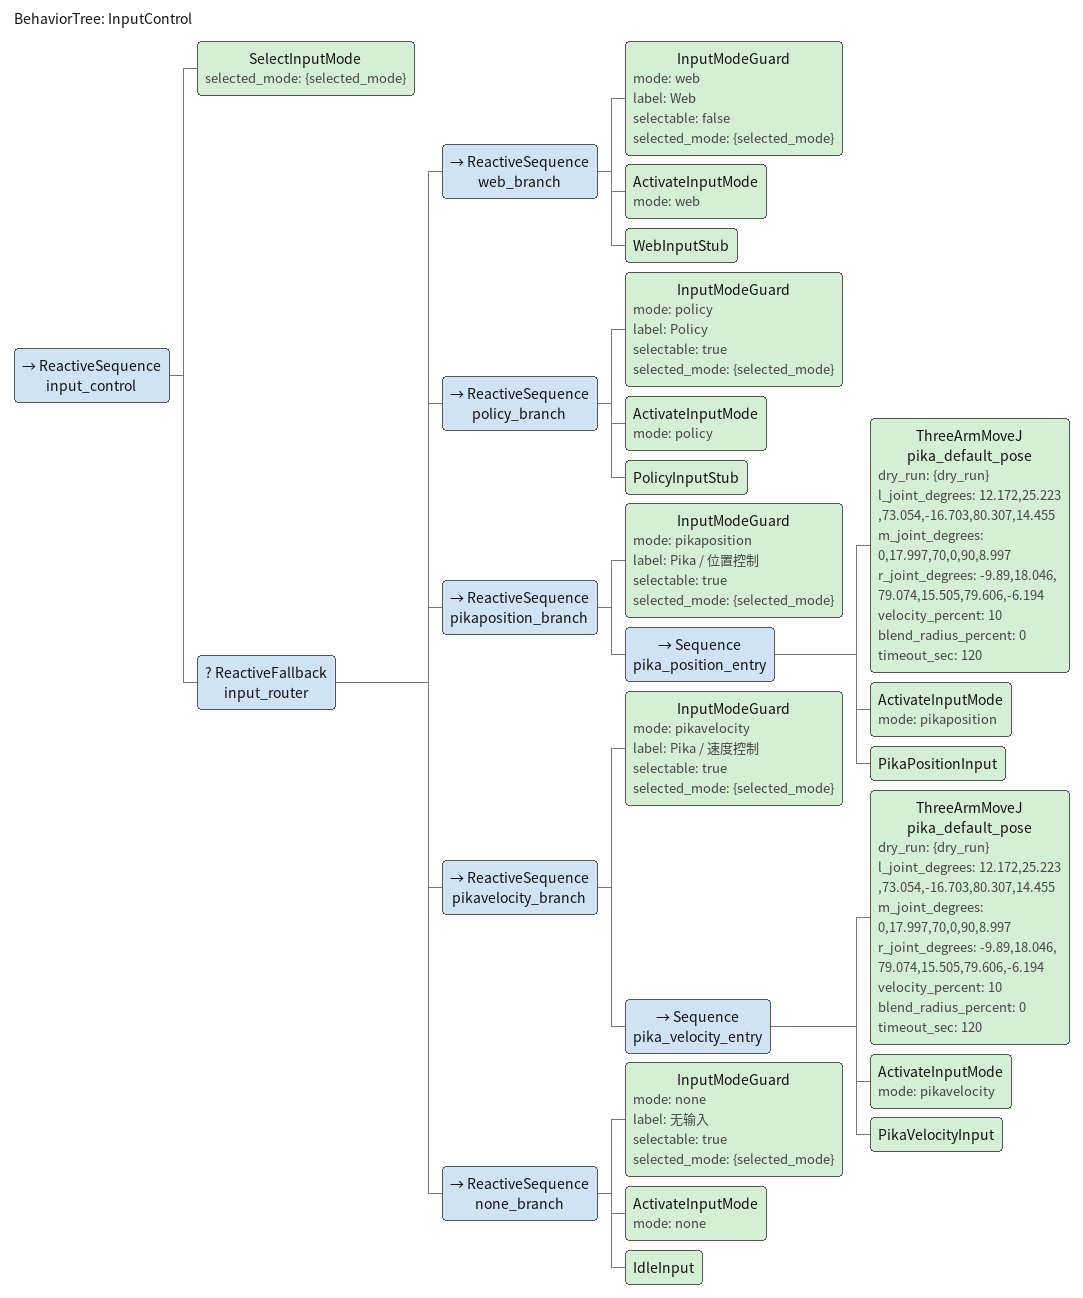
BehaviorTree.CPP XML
<?xml version="1.0"?>
<root main_tree_to_execute="InputControl">
  <BehaviorTree ID="InputControl">
    <ReactiveSequence name="input_control">
      <SelectInputMode selected_mode="{selected_mode}"/>
      <ReactiveFallback name="input_router">
        <ReactiveSequence name="web_branch">
          <InputModeGuard mode="web" label="Web" selectable="false"
                          selected_mode="{selected_mode}"/>
          <ActivateInputMode mode="web"/>
          <WebInputStub/>
        </ReactiveSequence>
        <ReactiveSequence name="policy_branch">
          <InputModeGuard mode="policy" label="Policy" selectable="true"
                          selected_mode="{selected_mode}"/>
          <ActivateInputMode mode="policy"/>
          <PolicyInputStub/>
        </ReactiveSequence>
        <ReactiveSequence name="pikaposition_branch">
          <InputModeGuard mode="pikaposition" label="Pika / 位置控制" selectable="true"
                          selected_mode="{selected_mode}"/>
          <Sequence name="pika_position_entry">
            <ThreeArmMoveJ name="pika_default_pose" dry_run="{dry_run}"
                           l_joint_degrees="12.172,25.223,73.054,-16.703,80.307,14.455"
                           m_joint_degrees="0,17.997,70,0,90,8.997"
                           r_joint_degrees="-9.89,18.046,79.074,15.505,79.606,-6.194"
                           velocity_percent="10" blend_radius_percent="0" timeout_sec="120"/>
            <ActivateInputMode mode="pikaposition"/>
            <PikaPositionInput/>
          </Sequence>
        </ReactiveSequence>
        <ReactiveSequence name="pikavelocity_branch">
          <InputModeGuard mode="pikavelocity" label="Pika / 速度控制" selectable="true"
                          selected_mode="{selected_mode}"/>
          <Sequence name="pika_velocity_entry">
            <ThreeArmMoveJ name="pika_default_pose" dry_run="{dry_run}"
                           l_joint_degrees="12.172,25.223,73.054,-16.703,80.307,14.455"
                           m_joint_degrees="0,17.997,70,0,90,8.997"
                           r_joint_degrees="-9.89,18.046,79.074,15.505,79.606,-6.194"
                           velocity_percent="10" blend_radius_percent="0" timeout_sec="120"/>
            <ActivateInputMode mode="pikavelocity"/>
            <PikaVelocityInput/>
          </Sequence>
        </ReactiveSequence>
        <ReactiveSequence name="none_branch">
          <InputModeGuard mode="none" label="无输入" selectable="true"
                          selected_mode="{selected_mode}"/>
          <ActivateInputMode mode="none"/>
          <IdleInput/>
        </ReactiveSequence>
      </ReactiveFallback>
    </ReactiveSequence>
  </BehaviorTree>
</root>
